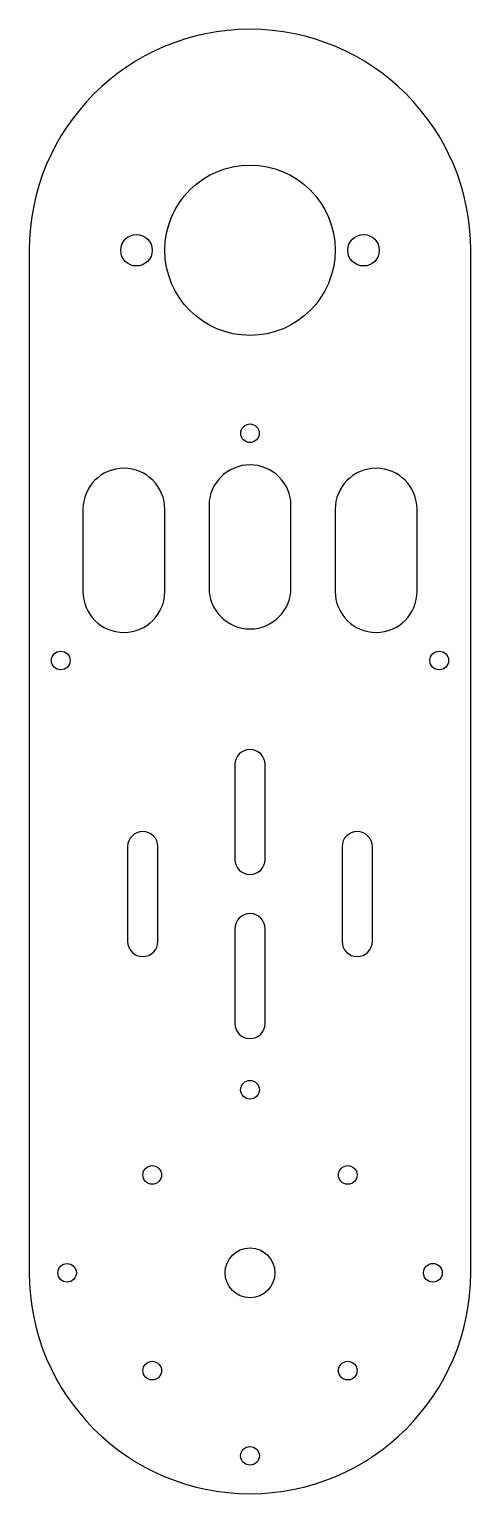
# Model space of a CAD drawing. Header units: millimetres. Extents: x -35 to 35, y -35 to 197.
import ezdxf

# ---------------------------------------------------------------- set-up
doc = ezdxf.new("R2010")
doc.units = ezdxf.units.MM

msp = doc.modelspace()

# ---------------------------------------------------------------- linework, layer by layer
at = {"color": 7, "linetype": 'Continuous', "lineweight": 25}
for p, q in [((-35, 162), (-35, 0)), ((35, 0), (35, 162)), ((-26.5, 120.95), (-26.5, 107.95)), ((-13.5, 107.95), (-13.5, 120.95)), ((-6.5, 121.5), (-6.5, 108.5)), ((6.5, 108.5), (6.5, 121.5)), ((13.5, 120.95), (13.5, 107.95)), ((26.5, 107.95), (26.5, 120.95)), ((-2.4, 80.5), (-2.4, 65.5)), ((2.4, 65.5), (2.4, 80.5)), ((-19.4, 67.5), (-19.4, 52.5)), ((-14.6, 52.5), (-14.6, 67.5)), ((14.6, 67.5), (14.6, 52.5)), ((19.4, 52.5), (19.4, 67.5)), ((-2.4, 54.5), (-2.4, 39.5)), ((2.4, 39.5), (2.4, 54.5))]:
    msp.add_line(p, q, dxfattribs=at)
for centre, radius in [((0, 162), 13.5), ((-18, 162), 2.5), ((18, 162), 2.5), ((0, 133), 1.47), ((-30, 97), 1.48), ((30, 97), 1.48), ((0, 29), 1.48), ((-15.5, 15.5), 1.48), ((15.5, 15.5), 1.48), ((0, 0), 3.95), ((-29, 0), 1.47), ((29, 0), 1.48), ((-15.5, -15.5), 1.48), ((15.5, -15.5), 1.48), ((0, -29), 1.48)]:
    msp.add_circle(centre, radius, dxfattribs=at)
for centre, radius, start, end in [((0, 162), 35, 0, 180), ((0, 121.5), 6.5, 0, 180), ((-20, 120.95), 6.5, 0, 180), ((20, 120.95), 6.5, 0, 180), ((-20, 107.95), 6.5, 180, 0), ((0, 108.5), 6.5, 180, 0), ((20, 107.95), 6.5, 180, 0), ((0, 80.5), 2.4, 0, 180), ((-17, 67.5), 2.4, 0, 180), ((17, 67.5), 2.4, 0, 180), ((0, 65.5), 2.4, 180, 0), ((0, 54.5), 2.4, 0, 180), ((-17, 52.5), 2.4, 180, 0), ((17, 52.5), 2.4, 180, 0), ((0, 39.5), 2.4, 180, 0), ((0, 0), 35, 180, 0)]:
    msp.add_arc(centre, radius, start, end, dxfattribs=at)

doc.saveas('drawing.dxf')
